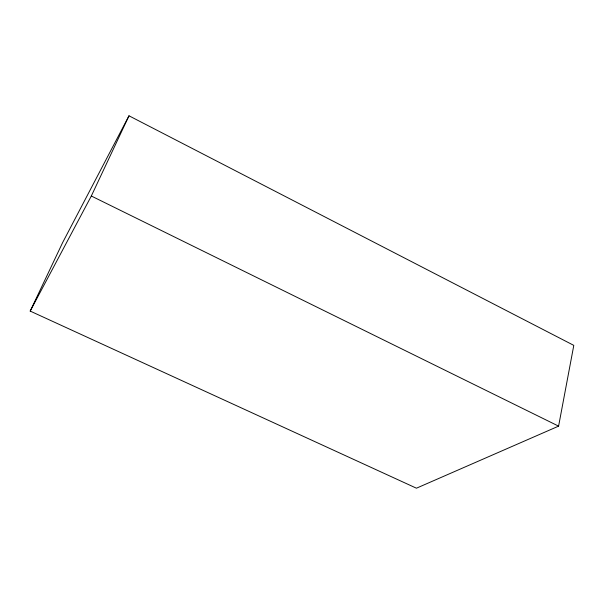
<?xml version="1.0" encoding="UTF-8"?>
<svg xmlns="http://www.w3.org/2000/svg" width="604" height="604" viewBox="0 0 604 604"><rect width="100%" height="100%" fill="white"/><g stroke="black" fill="none" stroke-linecap="round" stroke-linejoin="round"><path stroke-width="0.91" d="M558.594 426.137L573.8 345.375L128.999 115.802L62.657 242.544L30.2 311.09L416.435 488.198L558.594 426.137L91.317 196.013L30.2 311.09M91.317 196.013L128.999 115.802"/></g></svg>
